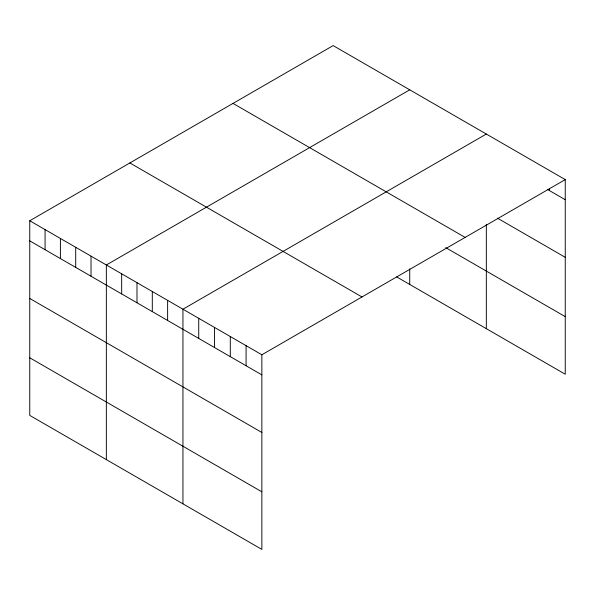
<?xml version="1.0" encoding="UTF-8"?>
<svg xmlns="http://www.w3.org/2000/svg" width="595" height="595" viewBox="0 0 595 595"><rect width="100%" height="100%" fill="white"/><g stroke="black" fill="none" stroke-linecap="round" stroke-linejoin="round"><path stroke-width="0.89" d="M565.25 179.608L261.859 354.769L261.859 549.401L29.75 415.392L29.75 220.76L333.141 45.599L565.25 179.608L565.25 374.24L396.716 276.935M409.732 89.823L106.349 264.983L106.349 459.615M486.331 134.046L182.948 309.207L182.948 503.839M547.891 189.686L565.25 199.712M497.383 218.12L565.25 257.308M233.017 103.404L465.134 237.412M445.737 247.646L565.25 316.644M129.866 162.956L361.983 296.964M29.75 220.76L261.859 354.769M29.75 240.863L261.859 374.872M29.75 298.459L261.859 432.468M29.75 357.796L261.859 491.805M549.468 188.771L549.468 190.601M486.331 224.33L486.331 328.678M409.732 268.91L409.732 284.455M246.077 345.658L246.077 365.761M230.295 336.547L230.295 356.643M214.512 327.429L214.512 347.532M198.73 318.318L198.73 338.421M167.626 300.363L167.626 320.467M152.305 291.52L152.305 311.616M136.984 282.67L136.984 302.773M121.67 273.826L121.67 293.93M91.028 256.14L91.028 276.244M75.706 247.297L75.706 267.393M60.393 238.446L60.393 258.55M45.071 229.603L45.071 249.707"/></g></svg>
